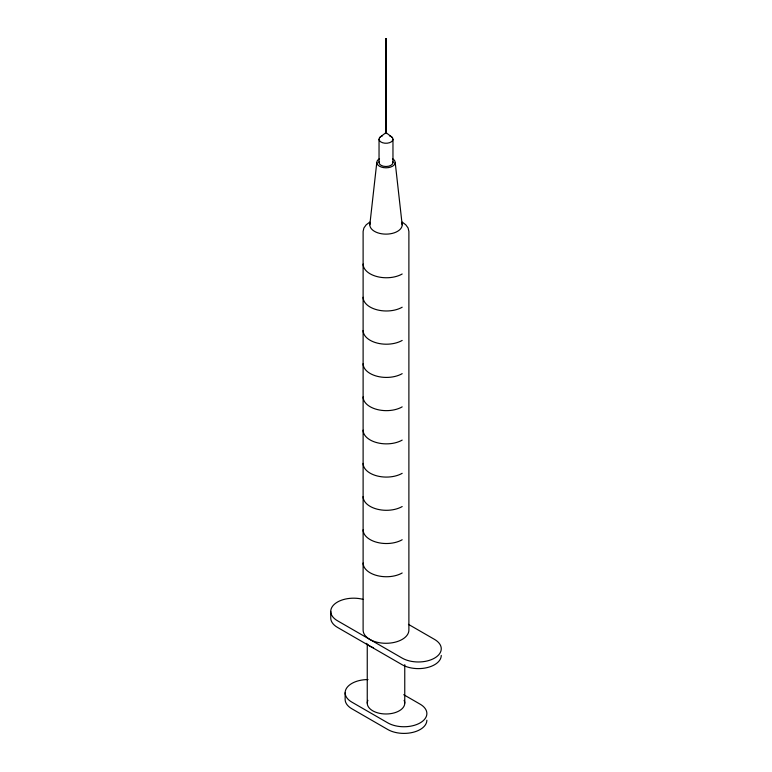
<?xml version="1.0" encoding="UTF-8"?>
<svg xmlns="http://www.w3.org/2000/svg" width="772" height="772" viewBox="0 0 772 772"><rect width="100%" height="100%" fill="white"/><g stroke="black" fill="none" stroke-linecap="round" stroke-linejoin="round"><path stroke-width="1.16" d="M367.25 703.157L367.25 644.205M379.042 162.496L379.042 139.24M385.749 133.556L385.749 38.706L386.261 38.793L385.749 38.706M386.261 133.556L386.261 38.706M392.967 162.496L392.967 139.24M404.76 703.157L404.76 664.653M369.817 224.787L376.794 162.496M379.978 137.233L386 132.601L392.031 137.233M369.817 222.085L366.179 224.826L363.892 228.01L363.11 231.426L363.11 630.077A22.89 13.211 0 0 0 386 643.288A22.89 13.211 0 0 0 408.89 630.077L408.89 231.426L408.108 228.01L405.821 224.826L402.183 222.085M408.446 624.355L434.549 639.419A22.89 13.211 0 0 1 434.549 658.111A22.89 13.211 0 0 1 402.183 658.111L337.451 620.736A22.89 13.211 0 0 1 334.778 603.907A22.89 13.211 0 0 1 362.946 599.323M403.727 694.703L420.171 704.199A22.89 13.211 0 0 1 420.171 722.881A22.89 13.211 0 0 1 387.805 722.881L351.839 702.124A22.89 13.211 0 0 1 346.879 687.727A22.89 13.211 0 0 1 368.022 679.563M395.206 162.496L402.183 224.787M345.132 692.783L345.132 699.422A22.89 13.211 0 0 0 351.839 708.764L387.805 729.53A22.89 13.211 0 0 0 412.74 732.396A22.89 13.211 0 0 0 426.868 720.189M330.744 611.395L330.744 618.034A22.89 13.211 0 0 0 337.451 627.375L402.183 664.75A22.89 13.211 0 0 0 427.128 667.616A22.89 13.211 0 0 0 441.256 655.409M373.542 647.804A22.89 13.211 0 0 1 366.179 643.327M402.183 473.313A22.89 13.462 0.9 0 1 377.238 475.967A22.89 13.462 0.9 0 1 363.11 463.374M402.183 572.978A22.89 13.462 0.9 0 1 377.238 575.622A22.89 13.462 0.9 0 1 363.11 563.039M402.183 406.873A22.89 13.462 0.9 0 1 377.238 409.527A22.89 13.462 0.9 0 1 363.11 396.933M402.183 273.992A22.89 13.462 0.9 0 1 377.238 276.637A22.89 13.462 0.9 0 1 363.11 264.053M402.183 340.433A22.89 13.462 0.9 0 1 377.238 343.086A22.89 13.462 0.9 0 1 363.11 330.493M402.183 307.217A22.89 13.462 0.9 0 1 377.238 309.862A22.89 13.462 0.9 0 1 363.11 297.268M402.183 373.658A22.89 13.462 0.9 0 1 377.238 376.302A22.89 13.462 0.9 0 1 363.11 363.708M402.183 539.753A22.89 13.462 0.9 0 1 377.238 542.407A22.89 13.462 0.9 0 1 363.11 529.814M402.183 506.538A22.89 13.462 0.9 0 1 377.238 509.182A22.89 13.462 0.9 0 1 363.11 496.599M402.183 440.098A22.89 13.462 0.9 0 1 377.238 442.742A22.89 13.462 0.9 0 1 363.11 430.149M389.484 135.756A6.958 4.014 0 0 1 391.336 141.826A6.958 4.014 0 0 1 380.673 141.826A6.958 4.014 0 0 1 382.526 135.756M401.942 223.156A16.183 9.341 0 0 1 386 234.128A16.183 9.341 0 0 1 370.068 223.156M392.514 158.733A9.206 5.317 0 0 1 392.514 166.25A9.206 5.317 0 0 1 379.496 166.25A9.206 5.317 0 0 1 379.496 158.733M392.726 161.454A6.958 4.014 0 0 1 386 166.511A6.958 4.014 0 0 1 379.284 161.454M404.123 700.358A18.75 10.827 0 0 1 386 713.984A18.75 10.827 0 0 1 367.887 700.358"/></g></svg>
